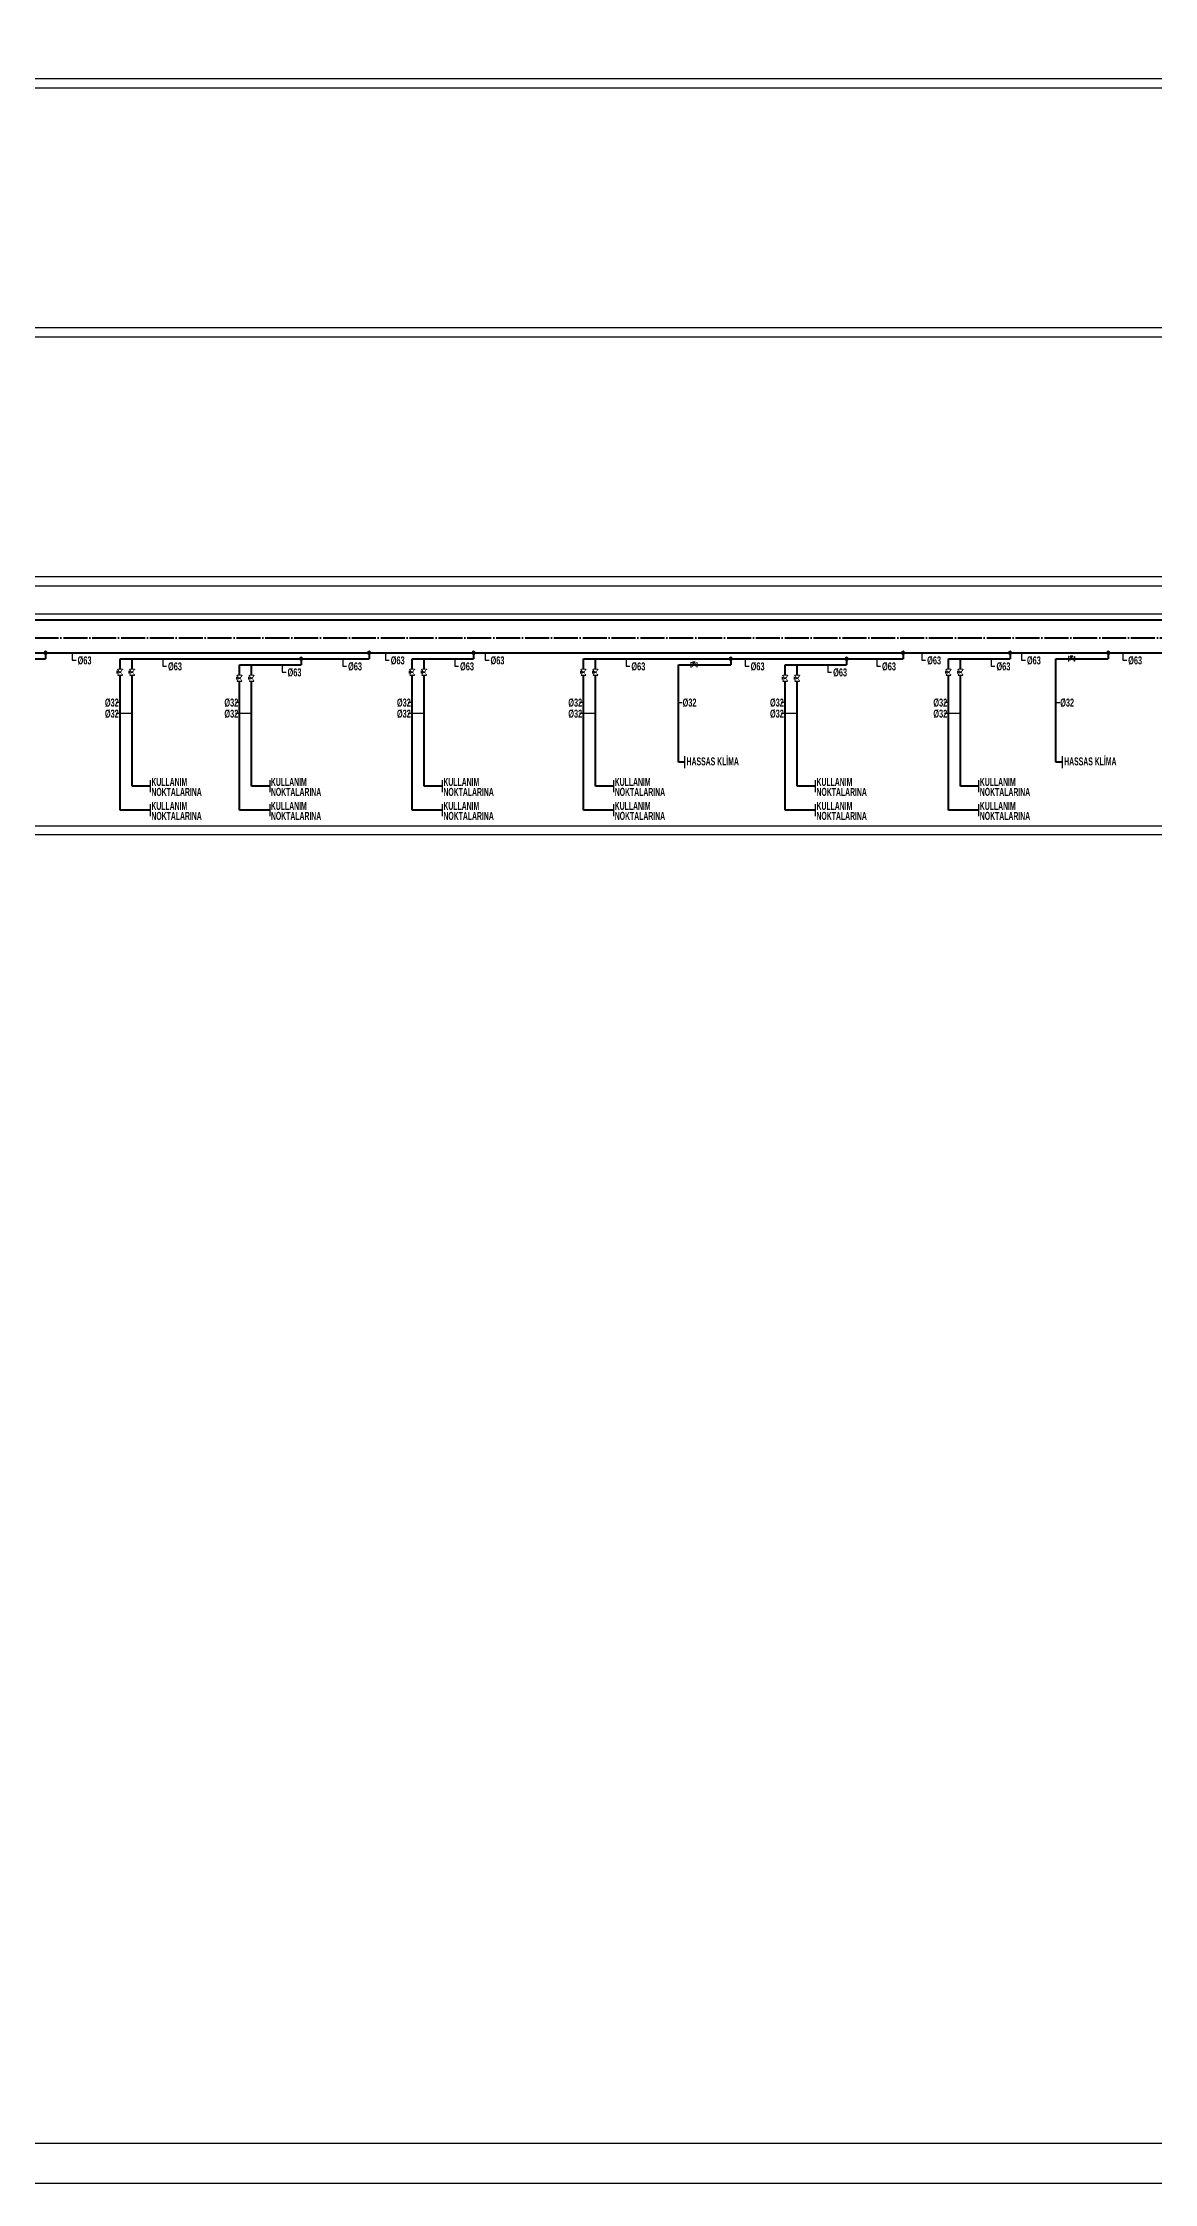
# Model space of a CAD drawing. Header units: centimetres. Extents: x 405464 to 563355, y 50011 to 66875.
# Drawn here: x 534626 to 537403, y 50011 to 55361 of the extents above; entities that cross this region are included whole.
import ezdxf
from ezdxf.enums import TextEntityAlignment as Align

# ---------------------------------------------------------------- set-up
doc = ezdxf.new("R2010")
doc.units = ezdxf.units.CM
doc.linetypes.add('SOGUKSU1', pattern=[72, 60, -6, 0, -6])
doc.layers.add('0-KRCN DI SU', color=41, linetype='D')
for name, color, linetype, lineweight in [('0-KRCN-IST-KÜRESEL VANA', 4, 'Continuous', 25), ('0-KRCN-SHT YUMUŞAK SU ÇAP', 201, 'Continuous', 30), ('0-KRCN-SHT-02CIHAZ', 132, 'Continuous', 25), ('0-KRCN-SHT-03CIHAZ', 120, 'Continuous', 30), ('0-KRCN-SHT-KÜRESEL VANA', 4, 'Continuous', 25), ('0-KRCN-SHT-PROSES-BORU', 1, '0-Y_LINE', 40), ('0-KRCN-SHT-SOGUKSU', 141, 'SOGUKSU1', 40), ('0-KRCN-SHT-YAZI-ÇAP-TEMSU', 81, 'Continuous', 30), ('0-KRCN-Z-ANTET', 71, 'Continuous', 30)]:
    doc.layers.add(name, color=color, linetype=linetype, lineweight=lineweight)
doc.styles.add('BORU', font='AGENCYR.TTF')
doc.styles.add('CAP', font='ARIALNB.TTF')
doc.styles.get("Standard").update_dxf_attribs({"font": 'arial.ttf'})
doc.linetypes.add('0-Y_LINE', pattern='A,100,-0.5,["Y",BORU,S=9,R=0,X=0,Y=-4.5],-5', length=105.5)
doc.linetypes.add('D', pattern='A,12,-1,["D",Standard,S=1,R=0,X=-0.1,Y=-0.5],-1.6', length=14.6)

# ---------------------------------------------------------------- blocks, each defined once
blk = doc.blocks.new('0-MEK-SHT-KÜRESELVANA')
at = {"layer": '0-KRCN-IST-KÜRESEL VANA'}
blk.add_hatch(color=256, dxfattribs=at).paths.add_polyline_path([(1.4, 0, 1), (-1.4, 0, 1)])
for p, q in [((-1.1, 0.9), (-4.2, 3)), ((-4.2, -3.1), (-4.2, 3)), ((-4.2, 3), (-4.2, -3.1)), ((-2.4, 4.6), (2.3, 4.6)), ((0, 4.6), (-2.4, 4.6)), ((0, 0), (0, 4.6)), ((2.3, 4.6), (0, 4.6)), ((1.1, 0.8), (4.3, 3)), ((4.3, -3.1), (4.3, 3)), ((4.3, 3), (4.3, -3.1)), ((-4.2, -3.1), (-1.1, -0.9)), ((4.3, -3.1), (1.1, -0.8))]:
    blk.add_line(p, q, dxfattribs=at)
for points in [[(-4.5, 3.7), (-5, 3.7), (-5, -3.8), (-4.5, -3.8)], [(4.6, 3.7), (5, 3.7), (5, -3.8), (4.6, -3.8)]]:
    blk.add_lwpolyline(points, close=True, dxfattribs=at)
blk.add_circle((0, 0), 1.42, dxfattribs=at)
blk.add_wipeout([(4.3, 3), (4.3, -3.1), (1.1, -0.9), (1.2, -0.8), (1.2, -0.7), (1.2, -0.7), (1.3, -0.6), (1.3, -0.5), (1.4, -0.4), (1.4, -0.3), (1.4, -0.2), (1.4, -0.1), (1.4, 0), (1.4, 0.1), (1.4, 0.2), (1.4, 0.2), (1.4, 0.3), (1.4, 0.4), (1.3, 0.5), (1.3, 0.6), (1.2, 0.7), (1.2, 0.7), (1.2, 0.8), (1.1, 0.8), (1.1, 0.9)]).dxf.layer = '0-KRCN-IST-KÜRESEL VANA'
blk.add_wipeout([(-4.2, 3), (-4.2, -3.1), (-1.1, -0.9), (-1.2, -0.8), (-1.2, -0.7), (-1.2, -0.7), (-1.3, -0.6), (-1.3, -0.5), (-1.4, -0.4), (-1.4, -0.3), (-1.4, -0.2), (-1.4, -0.1), (-1.4, 0), (-1.4, 0.1), (-1.4, 0.2), (-1.4, 0.2), (-1.4, 0.3), (-1.4, 0.4), (-1.3, 0.5), (-1.3, 0.6), (-1.2, 0.7), (-1.2, 0.7), (-1.2, 0.8), (-1.1, 0.8), (-1.1, 0.9)]).dxf.layer = '0-KRCN-IST-KÜRESEL VANA'
blk = doc.blocks.new('DONUT')
at = {"layer": '0-KRCN-SHT-03CIHAZ'}
blk.add_hatch(color=256, dxfattribs=at).paths.add_polyline_path([(2.5, 0, 1), (-2.5, 0, 1)])
blk.add_circle((0, 0), 2.5, dxfattribs=at)

msp = doc.modelspace()

# ---------------------------------------------------------------- linework, layer by layer
at = {"layer": '0-KRCN DI SU', "linetype": 'D', "ltscale": 5}
msp.add_line((519319.8, 53934.1), (541811, 53934.1), dxfattribs=at)
at = {"layer": '0-KRCN-SHT YUMUŞAK SU ÇAP', "linetype": 'Continuous'}
for p, q in [((534699.5, 53836.6), (534699.5, 53817.9)), ((534925.4, 53821.6), (534925.4, 53802.9)), ((535375.4, 53821.6), (535375.4, 53802.9)), ((535481.9, 53836.6), (535481.9, 53817.9)), ((535655.2, 53821.6), (535655.2, 53802.9)), ((535731.2, 53836.6), (535731.2, 53817.9)), ((536083.3, 53821.6), (536083.3, 53802.9)), ((536381.1, 53821.6), (536381.1, 53802.9)), ((536709.5, 53821.6), (536709.5, 53802.9)), ((536822.2, 53836.6), (536822.2, 53817.9)), ((536995.5, 53821.6), (536995.5, 53802.9)), ((537071.5, 53836.6), (537071.5, 53817.9)), ((537324.6, 53836.6), (537324.6, 53817.9)), ((534699.5, 53817.9), (534708.9, 53817.9)), ((534925.4, 53802.9), (534934.9, 53802.9)), ((535224, 53806.6), (535224, 53787.9)), ((535224, 53787.9), (535233.5, 53787.9)), ((535375.4, 53802.9), (535384.8, 53802.9)), ((535481.9, 53817.9), (535491.4, 53817.9)), ((535655.2, 53802.9), (535664.6, 53802.9)), ((535731.2, 53817.9), (535740.7, 53817.9)), ((536083.3, 53802.9), (536092.7, 53802.9)), ((536381.1, 53802.9), (536390.6, 53802.9)), ((536587.3, 53806.6), (536587.3, 53787.9)), ((536587.3, 53787.9), (536596.8, 53787.9)), ((536709.5, 53802.9), (536719, 53802.9)), ((536822.2, 53817.9), (536831.7, 53817.9)), ((536995.5, 53802.9), (537004.9, 53802.9)), ((537071.5, 53817.9), (537081, 53817.9)), ((537324.6, 53817.9), (537334.1, 53817.9)), ((534818.8, 53712.1), (534808.7, 53712.1)), ((534848.8, 53684.5), (534808.7, 53684.5)), ((535117.4, 53712.1), (535107.3, 53712.1)), ((535147.4, 53684.5), (535107.3, 53684.5)), ((535548.6, 53712.1), (535538.4, 53712.1)), ((535578.6, 53684.5), (535538.4, 53684.5)), ((535976.7, 53712.1), (535966.5, 53712.1)), ((536006.7, 53684.5), (535966.5, 53684.5)), ((536213.9, 53712.1), (536223.7, 53712.1)), ((536480.8, 53712.1), (536470.6, 53712.1)), ((536510.8, 53684.5), (536470.6, 53684.5)), ((536888.9, 53712.1), (536878.7, 53712.1)), ((536918.9, 53684.5), (536878.7, 53684.5)), ((537157.4, 53712.1), (537167.1, 53712.1))]:
    msp.add_line(p, q, dxfattribs=at)
at = {"layer": '0-KRCN-SHT-02CIHAZ', "color": 8}
for p, q in [((542151.7, 55271.3), (519319.8, 55271.3)), ((519319.8, 55248.8), (542151.7, 55248.8)), ((542151.7, 54648.8), (519319.8, 54648.8)), ((519319.8, 54626.3), (542151.7, 54626.3)), ((542151.7, 54026.3), (519319.8, 54026.3)), ((519319.8, 54003.8), (542151.7, 54003.8)), ((519319.8, 53403.8), (542151.7, 53403.8)), ((542151.7, 53381.3), (519319.8, 53381.3))]:
    msp.add_line(p, q, dxfattribs=at)
at = {"layer": '0-KRCN-SHT-PROSES-BORU'}
for p, q in [((519319.8, 53919.1), (541811, 53919.1)), ((531855.8, 53836.6), (540542.7, 53836.6)), ((533905.7, 53821.6), (534632.8, 53821.6)), ((534632.8, 53836.6), (534632.8, 53821.6)), ((534848.8, 53502.8), (534848.8, 53821.6)), ((535271.1, 53821.6), (535271.1, 53806.6)), ((535441, 53836.6), (535441, 53821.6)), ((535578.6, 53502.8), (535578.6, 53821.6)), ((535702.3, 53836.6), (535702.3, 53821.6)), ((536006.7, 53502.8), (536006.7, 53821.6)), ((536344.7, 53821.6), (536344.7, 53806.6)), ((536634.4, 53821.6), (536634.4, 53806.6)), ((536775.2, 53836.6), (536775.2, 53821.6)), ((536918.9, 53502.8), (536918.9, 53821.6)), ((537042.6, 53836.6), (537042.6, 53821.6)), ((537157.4, 53562.8), (537157.4, 53821.6)), ((537288.2, 53836.6), (537288.2, 53821.6)), ((535147.4, 53502.8), (535147.4, 53806.6)), ((536213.9, 53562.8), (536213.9, 53806.6)), ((536510.8, 53502.8), (536510.8, 53806.6)), ((536229.2, 53562.8), (536213.9, 53562.8)), ((536229.2, 53562.8), (536213.9, 53562.8)), ((537172.7, 53562.8), (537157.4, 53562.8)), ((537172.7, 53562.8), (537157.4, 53562.8)), ((534894.1, 53502.8), (534848.8, 53502.8)), ((535192.8, 53502.8), (535147.4, 53502.8)), ((535623.9, 53502.8), (535578.6, 53502.8)), ((536052, 53502.8), (536006.7, 53502.8)), ((536556.1, 53502.8), (536510.8, 53502.8)), ((536964.2, 53502.8), (536918.9, 53502.8)), ((534894.1, 53442.8), (534818.8, 53442.8)), ((535192.8, 53442.8), (535117.4, 53442.8)), ((535623.9, 53442.8), (535548.6, 53442.8)), ((536052, 53442.8), (535976.7, 53442.8)), ((536556.1, 53442.8), (536480.8, 53442.8)), ((536964.2, 53442.8), (536888.9, 53442.8))]:
    msp.add_line(p, q, dxfattribs=at)
at = {"layer": '0-KRCN-SHT-SOGUKSU'}
msp.add_line((519319.8, 53874.1), (541811, 53874.1), dxfattribs=at)
at = {"layer": '0-KRCN-SHT-YAZI-ÇAP-TEMSU', "linetype": 'Continuous'}
for p, q in [((536229.2, 53577.8), (536229.2, 53547.8)), ((537172.7, 53577.8), (537172.7, 53547.8)), ((534894.1, 53517.8), (534894.1, 53487.8)), ((535192.8, 53517.8), (535192.8, 53487.8)), ((535623.9, 53517.8), (535623.9, 53487.8)), ((536052, 53517.8), (536052, 53487.8)), ((536556.1, 53517.8), (536556.1, 53487.8)), ((536964.2, 53517.8), (536964.2, 53487.8)), ((534894.1, 53457.8), (534894.1, 53427.8)), ((535192.8, 53457.8), (535192.8, 53427.8)), ((535623.9, 53457.8), (535623.9, 53427.8)), ((536052, 53457.8), (536052, 53427.8)), ((536556.1, 53457.8), (536556.1, 53427.8)), ((536964.2, 53457.8), (536964.2, 53427.8))]:
    msp.add_line(p, q, dxfattribs=at)

# ---------------------------------------------------------------- block references
at = {"layer": '0-KRCN-SHT-03CIHAZ', "xscale": -1.5, "yscale": 1.5, "zscale": 1.5}
for p in [(534632.8, 53836.6), (535271.1, 53821.6), (535441, 53836.6), (535702.3, 53836.6), (536344.7, 53821.6), (536634.4, 53821.6), (536775.2, 53836.6), (537042.6, 53836.6), (537288.2, 53836.6)]:
    msp.add_blockref('DONUT', p, dxfattribs=at)

# ---------------------------------------------------------------- texts
at = {"layer": '0-KRCN-SHT YUMUŞAK SU ÇAP', "linetype": 'Continuous', "style": 'CAP', "width": 0.7}
for s, p in [('Ø63', (534712.7, 53817.6)), ('Ø63', (535495.2, 53817.6)), ('Ø63', (535744.5, 53817.6)), ('Ø63', (536835.5, 53817.6)), ('Ø63', (537084.8, 53817.6)), ('Ø63', (537337.8, 53817.6)), ('Ø63', (534938.7, 53802.6)), ('Ø63', (535237.3, 53787.6)), ('Ø63', (535388.6, 53802.6)), ('Ø63', (535668.4, 53802.6)), ('Ø63', (536096.5, 53802.6)), ('Ø63', (536394.4, 53802.6)), ('Ø63', (536600.6, 53787.6)), ('Ø63', (536722.8, 53802.6)), ('Ø63', (537008.7, 53802.6)), ('Ø32', (534780.9, 53712.1)), ('Ø32', (535079.5, 53712.1)), ('Ø32', (535510.6, 53712.1)), ('Ø32', (535938.8, 53712.1)), ('Ø32', (536224.4, 53712.1)), ('Ø32', (536442.8, 53712.1)), ('Ø32', (536851, 53712.1)), ('Ø32', (537167.9, 53712.1)), ('Ø32', (534780.9, 53684.5)), ('Ø32', (535079.5, 53684.5)), ('Ø32', (535510.6, 53684.5)), ('Ø32', (535938.8, 53684.5)), ('Ø32', (536442.8, 53684.5)), ('Ø32', (536851, 53684.5))]:
    msp.add_text(s, height=20, dxfattribs=at).set_placement(p, align=Align.MIDDLE_LEFT)
at = {"layer": '0-KRCN-SHT-YAZI-ÇAP-TEMSU', "linetype": 'Continuous', "style": 'CAP', "width": 0.6}
for s, p in [('HASSAS KLİMA ', (536234.5, 53555.1)), ('HASSAS KLİMA ', (537178, 53555.1)), ('KULLANIM ', (534897.1, 53503.9)), ('KULLANIM ', (535195.7, 53503.9)), ('KULLANIM ', (535626.8, 53503.9)), ('KULLANIM ', (536054.9, 53503.9)), ('KULLANIM ', (536559, 53503.9)), ('KULLANIM ', (536967.1, 53503.9)), ('NOKTALARINA', (534897.1, 53478.9)), ('KULLANIM ', (534897.1, 53443.9)), ('NOKTALARINA', (535195.7, 53478.9)), ('KULLANIM ', (535195.7, 53443.9)), ('NOKTALARINA', (535626.8, 53478.9)), ('KULLANIM ', (535626.8, 53443.9)), ('NOKTALARINA', (536054.9, 53478.9)), ('KULLANIM ', (536054.9, 53443.9)), ('NOKTALARINA', (536559, 53478.9)), ('KULLANIM ', (536559, 53443.9)), ('NOKTALARINA', (536967.1, 53478.9)), ('KULLANIM ', (536967.1, 53443.9)), ('NOKTALARINA', (534897.1, 53418.9)), ('NOKTALARINA', (535195.7, 53418.9)), ('NOKTALARINA', (535626.8, 53418.9)), ('NOKTALARINA', (536054.9, 53418.9)), ('NOKTALARINA', (536559, 53418.9)), ('NOKTALARINA', (536967.1, 53418.9))]:
    msp.add_text(s, height=20, dxfattribs=at).set_placement(p)

# ---------------------------------------------------------------- next in the draw order: block references
at = {"layer": '0-KRCN-SHT-KÜRESEL VANA', "xscale": 1.5, "yscale": 1.5, "zscale": 1.5}
msp.add_blockref('0-MEK-SHT-KÜRESELVANA', (537196.2, 53821.6), dxfattribs=at)
at = {"layer": '0-KRCN-SHT-KÜRESEL VANA', "xscale": -1.5, "yscale": 1.5, "zscale": 1.5}
for p, rotation in [((534848.8, 53788.2), 89.99999999999947), ((535147.4, 53773.2), 89.99999999999945), ((535578.6, 53788.2), 89.99999999999946), ((536006.7, 53788.2), 89.99999999999946), ((536510.8, 53773.2), 89.9999999999994), ((536918.9, 53788.2), 89.99999999999946)]:
    msp.add_blockref('0-MEK-SHT-KÜRESELVANA', p, dxfattribs=dict(at, rotation=rotation))

# ---------------------------------------------------------------- next in the draw order: linework, layer by layer
at = {"layer": '0-KRCN-SHT-PROSES-BORU'}
for p, q in [((534818.8, 53821.6), (535441, 53821.6)), ((534818.8, 53442.8), (534818.8, 53821.6)), ((535548.6, 53821.6), (535702.3, 53821.6)), ((535548.6, 53442.8), (535548.6, 53821.6)), ((535976.7, 53821.6), (536775.2, 53821.6)), ((535976.7, 53442.8), (535976.7, 53821.6)), ((536888.9, 53821.6), (537042.6, 53821.6)), ((536888.9, 53442.8), (536888.9, 53821.6)), ((537157.4, 53821.6), (537288.2, 53821.6)), ((535117.4, 53806.6), (535271.1, 53806.6)), ((535117.4, 53442.8), (535117.4, 53806.6)), ((536480.8, 53806.6), (536634.4, 53806.6)), ((536480.8, 53442.8), (536480.8, 53806.6))]:
    msp.add_line(p, q, dxfattribs=at)

# ---------------------------------------------------------------- next in the draw order: block references
at = {"layer": '0-KRCN-SHT-KÜRESEL VANA', "xscale": -1.5, "yscale": 1.5, "zscale": 1.5}
for p, rotation in [((534818.8, 53788.2), 89.99999999999946), ((535117.4, 53773.2), 89.99999999999942), ((535548.6, 53788.2), 89.99999999999946), ((535976.7, 53788.2), 89.99999999999946), ((536480.8, 53773.2), 89.99999999999939), ((536888.9, 53788.2), 89.99999999999945)]:
    msp.add_blockref('0-MEK-SHT-KÜRESELVANA', p, dxfattribs=dict(at, rotation=rotation))
at = {"layer": '0-KRCN-SHT-KÜRESEL VANA', "xscale": 1.5, "yscale": 1.5, "zscale": 1.5}
msp.add_blockref('0-MEK-SHT-KÜRESELVANA', (536252.8, 53806.6), dxfattribs=at)

# ---------------------------------------------------------------- next in the draw order: linework, layer by layer
at = {"layer": '0-KRCN-SHT-PROSES-BORU'}
msp.add_line((536213.9, 53806.6), (536344.7, 53806.6), dxfattribs=at)
at = {"layer": '0-KRCN-Z-ANTET'}
for points in [[(405464.1, 50011.3), (563355.4, 50011.3), (563355.4, 59011.3), (405464.1, 59011.3)], [(503064.1, 50111.3), (544661.8, 50111.3), (544661.8, 58911.3), (503064.1, 58911.3)]]:
    msp.add_lwpolyline(points, close=True, dxfattribs=at)

doc.saveas('drawing.dxf')
